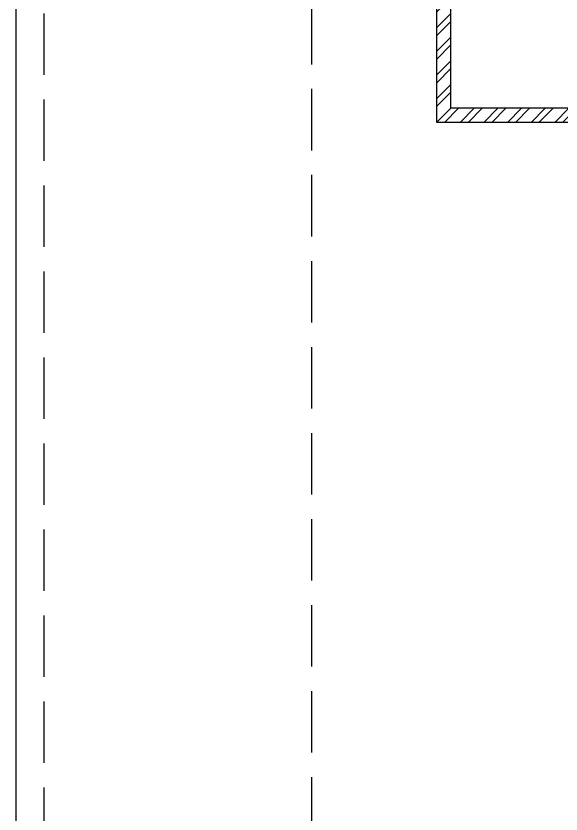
# Model space of a CAD drawing. Extents: x 220580 to 2027826, y -309201 to 71987.
# Drawn here: x 361491.2 to 361646.6, y -163116.4 to -162889 of the extents above; entities that cross this region are included whole.
import ezdxf

# ---------------------------------------------------------------- set-up
doc = ezdxf.new("R2010")
doc.units = 0
doc.linetypes.add('ZN-DASH', pattern=[0.35, 0.25, -0.1])
for name, color, linetype in [('!ZN5-钢材投影-40', 40, 'Continuous'), ('!ZN5-铝材断面-6', 6, 'Continuous'), ('!ZN6-虚线-8', 8, 'ZN-DASH'), ('2钢材断面', 2, 'Continuous'), ('A_Hatch', 8, 'Continuous')]:
    doc.layers.add(name, color=color, linetype=linetype)

# ---------------------------------------------------------------- blocks, each defined once
blk = doc.blocks.new('20250822090122')
at = {"layer": 'A_Hatch'}
h = blk.add_hatch(dxfattribs=at)
h.set_pattern_fill('ANSI32', color=256)
h.set_pattern_definition([(45, (-80, -40), (-3.367596045400933, 3.367596045400933), []), (45, (-77.75493500000448, -40), (-3.367596045400933, 3.367596045400933), [])])
h.paths.add_polyline_path([(0, 40), (-80, 40), (-80, -40), (0, -40)])
h.paths.add_polyline_path([(-4, 36), (-4, -36), (-76, -36), (-76, 36)], flags=16)
at = {"layer": '2钢材断面'}
for points in [[(-80, 40), (0, 40), (0, -40), (-80, -40)], [(-76, 36), (-4, 36), (-4, -36), (-76, -36)]]:
    blk.add_lwpolyline(points, close=True, dxfattribs=at)
blk = doc.blocks.new('20250829153651')
at = {"layer": '!ZN5-钢材投影-40', "ltscale": 0.3}
blk.add_line((145.5982852742891, 2874.157607536501), (145.5982852742891, 1787.499989570235), dxfattribs=at)
at = {"layer": '!ZN6-虚线-8', "color": 8, "linetype": 'ZN-DASH', "ltscale": 70}
for p, q in [((230.0000000101863, 99.9999912334024), (230.0000000099535, 11800.00000087245)), ((153.5982852742891, 1787.499989570235), (153.5982852742891, 2874.157607536501))]:
    blk.add_line(p, q, dxfattribs=at)
at = {"layer": '!ZN5-铝材断面-6', "ltscale": 100}
blk.add_blockref('20250822090122', (345.6000002481742, 2500.000001962791), dxfattribs=at)

msp = doc.modelspace()

# ---------------------------------------------------------------- block references
at = {"ltscale": 30}
msp.add_blockref('20250829153651', (361345.5587373031, -165379.3509606282), dxfattribs=at)

doc.saveas('drawing.dxf')
